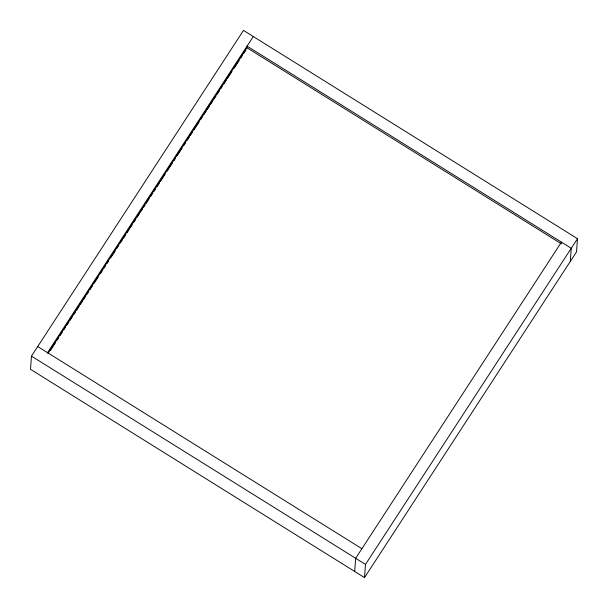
<?xml version="1.0" encoding="UTF-8"?>
<svg xmlns="http://www.w3.org/2000/svg" width="608" height="608" viewBox="0 0 608 608"><rect width="100%" height="100%" fill="white"/><g stroke="black" fill="none" stroke-linecap="round" stroke-linejoin="round"><path stroke-width="0.91" d="M31.479 356.121L30.506 369.307L364.519 577.6L576.521 251.879L577.494 238.693L243.481 30.4L31.479 356.121L365.492 564.414L364.519 577.6M47.933 353.522L246.954 47.743L247.068 46.109L571.254 248.277L570.289 261.463M354.7 571.474L355.665 558.288L561.435 242.144L561.313 243.793M47.538 352.67L253.3 36.526M50.441 350.406L55.579 342.509M57.122 340.138L58.664 337.767M60.2 335.403L62.259 332.242M63.802 329.87L65.345 327.507M66.88 325.136L68.94 321.974M69.966 320.401L72.534 316.449M73.568 314.868L75.62 311.714M76.646 310.133L79.215 306.189M80.248 304.608L82.3 301.446M83.326 299.873L85.895 295.921M86.929 294.34L88.464 291.977M90.007 289.606L92.576 285.661M94.118 283.29L98.276 276.906M100.335 273.744L102.904 269.8M103.93 268.219L105.473 265.848M107.016 263.477L108.558 261.113M110.61 257.952L115.239 250.846M116.782 248.474L118.834 245.32M120.376 242.949L122.428 239.795M123.462 238.214L125.514 235.053M127.057 232.689L129.109 229.528M130.142 227.947L132.194 224.793M133.737 222.422L135.789 219.268M136.823 217.687L139.392 213.735M140.418 212.162L142.47 209M143.503 207.419L145.046 205.056M145.966 203.634L149.196 198.664M150.738 196.3L152.798 193.139M153.824 191.558L155.367 189.194M156.91 186.823L159.478 182.871M160.504 181.298L165.133 174.192M167.185 171.03L172.322 163.134M173.865 160.77L175.408 158.399M176.951 156.028L182.088 148.132M183.631 145.768L185.683 142.606M187.226 140.235L189.286 137.081M190.312 135.5L192.364 132.339M193.906 129.975L195.966 126.814M196.43 126.107L199.196 121.851M200.632 119.639L202.692 116.478M203.718 114.897L206.287 110.952M207.32 109.372L209.372 106.21M210.398 104.637L212.975 100.685M214.001 99.104L216.053 95.95M217.086 94.369L219.655 90.417M220.681 88.836L222.224 86.473M223.767 84.102L226.336 80.15M227.362 78.569L231.99 71.463M234.05 68.309L239.187 60.405M240.73 58.041L242.273 55.67M243.816 53.299L245.868 50.145M365.492 564.414L577.494 238.693M246.947 47.751L560.538 243.314M37.711 346.537L361.897 548.705"/></g></svg>
